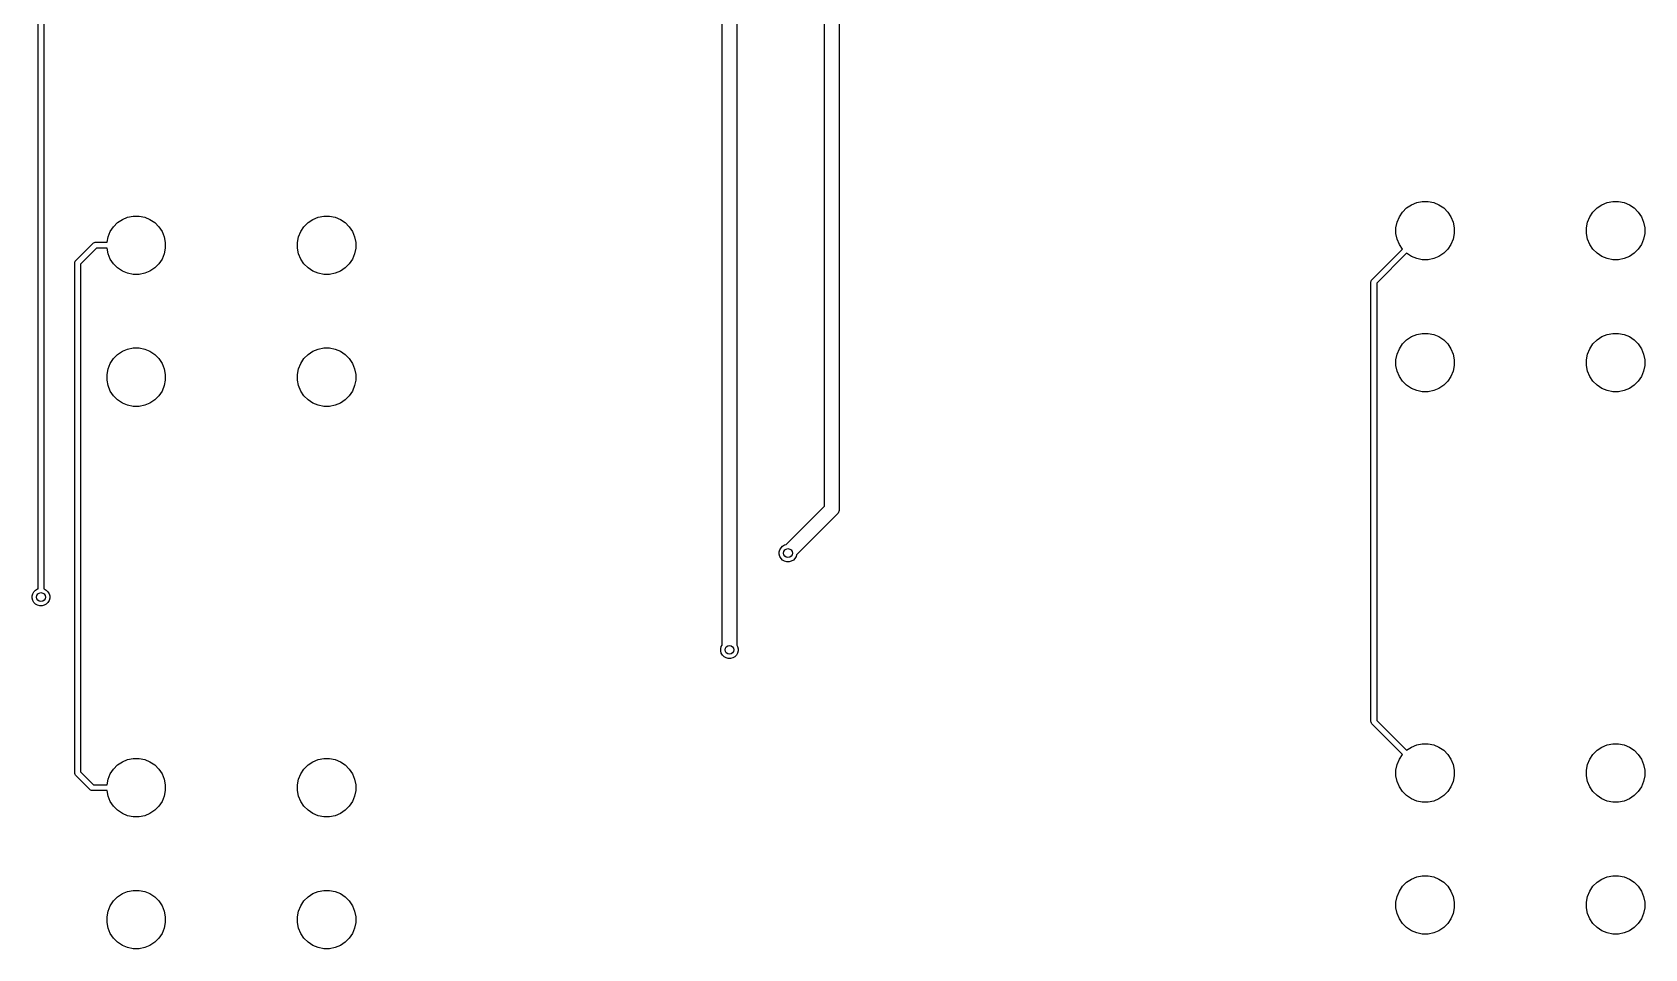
# Model space of a CAD drawing. Extents: x 2.01 to 7.85, y -5.9 to -1.95.
# Drawn here: x 2.158 to 4.325, y -5.897 to -4.667 of the extents above; entities that cross this region are included whole.
import ezdxf

# ---------------------------------------------------------------- set-up
doc = ezdxf.new("R2010")
doc.units = 0
doc.header["$MEASUREMENT"] = 0
doc.layers.add('BLACK', color=7, linetype='CONTINUOUS')

msp = doc.modelspace()

# ---------------------------------------------------------------- linework, layer by layer
at = {"layer": 'BLACK', "linetype": 'CONTINUOUS'}
for p, q in [((3.2224, -5.303), (3.2224, -3.8568)), ((3.2421, -3.8568), (3.2421, -5.3071)), ((2.1654, -5.4141), (2.1654, -3.9993)), ((2.1732, -3.9993), (2.1732, -5.4141)), ((3.0846, -5.4897), (3.0846, -4.0669)), ((3.1043, -4.071), (3.1043, -5.4897)), ((4.011, -4.8983), (4.0181, -4.8954)), ((4.0181, -4.8954), (4.0257, -4.8939)), ((4.0257, -4.8939), (4.0334, -4.8939)), ((4.0334, -4.8939), (4.041, -4.8954)), ((4.041, -4.8954), (4.0481, -4.8983)), ((4.2669, -4.8983), (4.274, -4.8954)), ((4.274, -4.8954), (4.2816, -4.8939)), ((4.2816, -4.8939), (4.2893, -4.8939)), ((4.2893, -4.8939), (4.2969, -4.8954)), ((4.2969, -4.8954), (4.304, -4.8983)), ((2.2723, -4.9223), (2.2787, -4.918)), ((2.2787, -4.918), (2.2858, -4.9151)), ((2.2858, -4.9151), (2.2934, -4.9136)), ((2.2934, -4.9136), (2.3011, -4.9136)), ((2.3011, -4.9136), (2.3087, -4.9151)), ((2.3087, -4.9151), (2.3158, -4.918)), ((2.3158, -4.918), (2.3222, -4.9223)), ((2.5282, -4.9223), (2.5346, -4.918)), ((2.5346, -4.918), (2.5417, -4.9151)), ((2.5417, -4.9151), (2.5493, -4.9136)), ((2.5493, -4.9136), (2.557, -4.9136)), ((2.557, -4.9136), (2.5646, -4.9151)), ((2.5646, -4.9151), (2.5717, -4.918)), ((2.5717, -4.918), (2.5781, -4.9223)), ((3.9919, -4.9216), (3.9948, -4.9145)), ((3.9948, -4.9145), (3.9991, -4.9081)), ((3.9991, -4.9081), (4.0046, -4.9026)), ((4.0046, -4.9026), (4.011, -4.8983)), ((4.0481, -4.8983), (4.0545, -4.9026)), ((4.0545, -4.9026), (4.06, -4.9081)), ((4.06, -4.9081), (4.0642, -4.9145)), ((4.0642, -4.9145), (4.0672, -4.9216)), ((4.2478, -4.9216), (4.2507, -4.9145)), ((4.2507, -4.9145), (4.255, -4.9081)), ((4.255, -4.9081), (4.2605, -4.9026)), ((4.2605, -4.9026), (4.2669, -4.8983)), ((4.304, -4.8983), (4.3104, -4.9026)), ((4.3104, -4.9026), (4.3159, -4.9081)), ((4.3159, -4.9081), (4.3202, -4.9145)), ((4.3202, -4.9145), (4.3231, -4.9216)), ((2.2596, -4.9413), (2.2625, -4.9342)), ((2.2625, -4.9342), (2.2668, -4.9278)), ((2.2668, -4.9278), (2.2723, -4.9223)), ((2.3222, -4.9223), (2.3277, -4.9278)), ((2.3277, -4.9278), (2.332, -4.9342)), ((2.332, -4.9342), (2.3349, -4.9413)), ((2.5155, -4.9413), (2.5184, -4.9342)), ((2.5184, -4.9342), (2.5227, -4.9278)), ((2.5227, -4.9278), (2.5282, -4.9223)), ((2.5781, -4.9223), (2.5836, -4.9278)), ((2.5836, -4.9278), (2.5879, -4.9342)), ((2.5879, -4.9342), (2.5908, -4.9413)), ((3.9903, -4.9292), (3.9919, -4.9216)), ((3.9903, -4.9369), (3.9903, -4.9292)), ((3.9919, -4.9445), (3.9903, -4.9369)), ((4.0672, -4.9216), (4.0687, -4.9292)), ((4.0687, -4.9369), (4.0672, -4.9445)), ((4.0687, -4.9292), (4.0687, -4.9369)), ((4.2463, -4.9292), (4.2478, -4.9216)), ((4.2463, -4.9369), (4.2463, -4.9292)), ((4.2478, -4.9445), (4.2463, -4.9369)), ((4.3231, -4.9216), (4.3246, -4.9292)), ((4.3246, -4.9369), (4.3231, -4.9445)), ((4.3246, -4.9292), (4.3246, -4.9369)), ((2.2157, -4.9736), (2.2393, -4.95)), ((2.2438, -4.9567), (2.2224, -4.978)), ((2.2393, -4.95), (2.2399, -4.9495)), ((2.2399, -4.9495), (2.2414, -4.9489)), ((2.2414, -4.9489), (2.2421, -4.9488)), ((2.2421, -4.9488), (2.2581, -4.9488)), ((2.2581, -4.9567), (2.2438, -4.9567)), ((2.2581, -4.9488), (2.2596, -4.9413)), ((2.2596, -4.9642), (2.2581, -4.9567)), ((2.3349, -4.9413), (2.3364, -4.9489)), ((2.3364, -4.9566), (2.3349, -4.9642)), ((2.3364, -4.9489), (2.3364, -4.9566)), ((2.514, -4.9489), (2.5155, -4.9413)), ((2.514, -4.9566), (2.514, -4.9489)), ((2.5155, -4.9642), (2.514, -4.9566)), ((2.5908, -4.9413), (2.5923, -4.9489)), ((2.5923, -4.9566), (2.5908, -4.9642)), ((2.5923, -4.9489), (2.5923, -4.9566)), ((3.9578, -4.9992), (3.999, -4.958)), ((3.9948, -4.9516), (3.9919, -4.9445)), ((3.999, -4.958), (3.9948, -4.9516)), ((4.06, -4.958), (4.0545, -4.9635)), ((4.0642, -4.9516), (4.06, -4.958)), ((4.0672, -4.9445), (4.0642, -4.9516)), ((4.2507, -4.9516), (4.2478, -4.9445)), ((4.255, -4.958), (4.2507, -4.9516)), ((4.2605, -4.9635), (4.255, -4.958)), ((4.3159, -4.958), (4.3104, -4.9635)), ((4.3202, -4.9516), (4.3159, -4.958)), ((4.3231, -4.9445), (4.3202, -4.9516)), ((2.2146, -4.9756), (2.2152, -4.9742)), ((2.2146, -4.9764), (2.2146, -4.9756)), ((2.2146, -5.6614), (2.2146, -4.9764)), ((2.2152, -4.9742), (2.2157, -4.9736)), ((2.2224, -4.978), (2.2224, -5.6598)), ((2.2625, -4.9713), (2.2596, -4.9642)), ((2.2668, -4.9777), (2.2625, -4.9713)), ((2.2723, -4.9832), (2.2668, -4.9777)), ((2.2787, -4.9875), (2.2723, -4.9832)), ((2.3222, -4.9832), (2.3158, -4.9875)), ((2.3277, -4.9777), (2.3222, -4.9832)), ((2.332, -4.9713), (2.3277, -4.9777)), ((2.3349, -4.9642), (2.332, -4.9713)), ((2.5184, -4.9713), (2.5155, -4.9642)), ((2.5227, -4.9777), (2.5184, -4.9713)), ((2.5282, -4.9832), (2.5227, -4.9777)), ((2.5346, -4.9875), (2.5282, -4.9832)), ((2.5781, -4.9832), (2.5717, -4.9875)), ((2.5836, -4.9777), (2.5781, -4.9832)), ((2.5879, -4.9713), (2.5836, -4.9777)), ((2.5908, -4.9642), (2.5879, -4.9713)), ((4.0046, -4.9635), (3.9646, -5.0036)), ((4.011, -4.9678), (4.0046, -4.9635)), ((4.0181, -4.9707), (4.011, -4.9678)), ((4.0257, -4.9723), (4.0181, -4.9707)), ((4.0334, -4.9723), (4.0257, -4.9723)), ((4.041, -4.9707), (4.0334, -4.9723)), ((4.0481, -4.9678), (4.041, -4.9707)), ((4.0545, -4.9635), (4.0481, -4.9678)), ((4.2669, -4.9678), (4.2605, -4.9635)), ((4.274, -4.9707), (4.2669, -4.9678)), ((4.2816, -4.9723), (4.274, -4.9707)), ((4.2893, -4.9723), (4.2816, -4.9723)), ((4.2969, -4.9707), (4.2893, -4.9723)), ((4.304, -4.9678), (4.2969, -4.9707)), ((4.3104, -4.9635), (4.304, -4.9678)), ((2.2858, -4.9904), (2.2787, -4.9875)), ((2.2934, -4.9919), (2.2858, -4.9904)), ((2.3011, -4.9919), (2.2934, -4.9919)), ((2.3087, -4.9904), (2.3011, -4.9919)), ((2.3158, -4.9875), (2.3087, -4.9904)), ((2.5417, -4.9904), (2.5346, -4.9875)), ((2.5493, -4.9919), (2.5417, -4.9904)), ((2.557, -4.9919), (2.5493, -4.9919)), ((2.5646, -4.9904), (2.557, -4.9919)), ((2.5717, -4.9875), (2.5646, -4.9904)), ((3.9567, -5.002), (3.9568, -5.0012)), ((3.9567, -5.5925), (3.9567, -5.002)), ((3.9568, -5.0012), (3.9574, -4.9998)), ((3.9574, -4.9998), (3.9578, -4.9992)), ((3.9646, -5.0036), (3.9646, -5.5909)), ((2.2787, -5.0952), (2.2858, -5.0922)), ((2.2858, -5.0922), (2.2934, -5.0907)), ((2.2934, -5.0907), (2.3011, -5.0907)), ((2.3011, -5.0907), (2.3087, -5.0922)), ((2.3087, -5.0922), (2.3158, -5.0952)), ((2.5346, -5.0952), (2.5417, -5.0922)), ((2.5417, -5.0922), (2.5493, -5.0907)), ((2.5493, -5.0907), (2.557, -5.0907)), ((2.557, -5.0907), (2.5646, -5.0922)), ((2.5646, -5.0922), (2.5717, -5.0952)), ((3.9919, -5.0988), (3.9948, -5.0917)), ((3.9948, -5.0917), (3.9991, -5.0853)), ((3.9991, -5.0853), (4.0046, -5.0798)), ((4.0046, -5.0798), (4.011, -5.0755)), ((4.011, -5.0755), (4.0181, -5.0726)), ((4.0181, -5.0726), (4.0257, -5.0711)), ((4.0257, -5.0711), (4.0334, -5.0711)), ((4.0334, -5.0711), (4.041, -5.0726)), ((4.041, -5.0726), (4.0481, -5.0755)), ((4.0481, -5.0755), (4.0545, -5.0798)), ((4.0545, -5.0798), (4.06, -5.0853)), ((4.06, -5.0853), (4.0642, -5.0917)), ((4.0642, -5.0917), (4.0672, -5.0988)), ((4.2478, -5.0988), (4.2507, -5.0917)), ((4.2507, -5.0917), (4.255, -5.0853)), ((4.255, -5.0853), (4.2605, -5.0798)), ((4.2605, -5.0798), (4.2669, -5.0755)), ((4.2669, -5.0755), (4.274, -5.0726)), ((4.274, -5.0726), (4.2816, -5.0711)), ((4.2816, -5.0711), (4.2893, -5.0711)), ((4.2893, -5.0711), (4.2969, -5.0726)), ((4.2969, -5.0726), (4.304, -5.0755)), ((4.304, -5.0755), (4.3104, -5.0798)), ((4.3104, -5.0798), (4.3159, -5.0853)), ((4.3159, -5.0853), (4.3202, -5.0917)), ((4.3202, -5.0917), (4.3231, -5.0988)), ((2.2596, -5.1185), (2.2625, -5.1114)), ((2.2625, -5.1114), (2.2668, -5.1049)), ((2.2668, -5.1049), (2.2723, -5.0995)), ((2.2723, -5.0995), (2.2787, -5.0952)), ((2.3158, -5.0952), (2.3222, -5.0995)), ((2.3222, -5.0995), (2.3277, -5.1049)), ((2.3277, -5.1049), (2.332, -5.1114)), ((2.332, -5.1114), (2.3349, -5.1185)), ((2.5155, -5.1185), (2.5184, -5.1114)), ((2.5184, -5.1114), (2.5227, -5.1049)), ((2.5227, -5.1049), (2.5282, -5.0995)), ((2.5282, -5.0995), (2.5346, -5.0952)), ((2.5717, -5.0952), (2.5781, -5.0995)), ((2.5781, -5.0995), (2.5836, -5.1049)), ((2.5836, -5.1049), (2.5879, -5.1114)), ((2.5879, -5.1114), (2.5908, -5.1185)), ((3.9903, -5.1064), (3.9919, -5.0988)), ((3.9903, -5.1141), (3.9903, -5.1064)), ((3.9919, -5.1217), (3.9903, -5.1141)), ((4.0672, -5.0988), (4.0687, -5.1064)), ((4.0687, -5.1141), (4.0672, -5.1217)), ((4.0687, -5.1064), (4.0687, -5.1141)), ((4.2463, -5.1064), (4.2478, -5.0988)), ((4.2463, -5.1141), (4.2463, -5.1064)), ((4.2478, -5.1217), (4.2463, -5.1141)), ((4.3231, -5.0988), (4.3246, -5.1064)), ((4.3246, -5.1141), (4.3231, -5.1217)), ((4.3246, -5.1064), (4.3246, -5.1141)), ((2.2581, -5.1261), (2.2596, -5.1185)), ((2.2581, -5.1338), (2.2581, -5.1261)), ((2.2596, -5.1413), (2.2581, -5.1338)), ((2.3349, -5.1185), (2.3364, -5.1261)), ((2.3364, -5.1338), (2.3349, -5.1413)), ((2.3364, -5.1261), (2.3364, -5.1338)), ((2.514, -5.1261), (2.5155, -5.1185)), ((2.514, -5.1338), (2.514, -5.1261)), ((2.5155, -5.1413), (2.514, -5.1338)), ((2.5908, -5.1185), (2.5923, -5.1261)), ((2.5923, -5.1338), (2.5908, -5.1413)), ((2.5923, -5.1261), (2.5923, -5.1338)), ((3.9948, -5.1288), (3.9919, -5.1217)), ((3.9991, -5.1352), (3.9948, -5.1288)), ((4.0046, -5.1407), (3.9991, -5.1352)), ((4.06, -5.1352), (4.0545, -5.1407)), ((4.0642, -5.1288), (4.06, -5.1352)), ((4.0672, -5.1217), (4.0642, -5.1288)), ((4.2507, -5.1288), (4.2478, -5.1217)), ((4.255, -5.1352), (4.2507, -5.1288)), ((4.2605, -5.1407), (4.255, -5.1352)), ((4.3159, -5.1352), (4.3104, -5.1407)), ((4.3202, -5.1288), (4.3159, -5.1352)), ((4.3231, -5.1217), (4.3202, -5.1288)), ((2.2625, -5.1485), (2.2596, -5.1413)), ((2.2668, -5.1549), (2.2625, -5.1485)), ((2.2723, -5.1604), (2.2668, -5.1549)), ((2.3277, -5.1549), (2.3222, -5.1604)), ((2.332, -5.1485), (2.3277, -5.1549)), ((2.3349, -5.1413), (2.332, -5.1485)), ((2.5184, -5.1485), (2.5155, -5.1413)), ((2.5227, -5.1549), (2.5184, -5.1485)), ((2.5282, -5.1604), (2.5227, -5.1549)), ((2.5836, -5.1549), (2.5781, -5.1604)), ((2.5879, -5.1485), (2.5836, -5.1549)), ((2.5908, -5.1413), (2.5879, -5.1485)), ((4.011, -5.145), (4.0046, -5.1407)), ((4.0181, -5.1479), (4.011, -5.145)), ((4.0257, -5.1494), (4.0181, -5.1479)), ((4.0334, -5.1494), (4.0257, -5.1494)), ((4.041, -5.1479), (4.0334, -5.1494)), ((4.0481, -5.145), (4.041, -5.1479)), ((4.0545, -5.1407), (4.0481, -5.145)), ((4.2669, -5.145), (4.2605, -5.1407)), ((4.274, -5.1479), (4.2669, -5.145)), ((4.2816, -5.1494), (4.274, -5.1479)), ((4.2893, -5.1494), (4.2816, -5.1494)), ((4.2969, -5.1479), (4.2893, -5.1494)), ((4.304, -5.145), (4.2969, -5.1479)), ((4.3104, -5.1407), (4.304, -5.145)), ((2.2787, -5.1646), (2.2723, -5.1604)), ((2.2858, -5.1676), (2.2787, -5.1646)), ((2.2934, -5.1691), (2.2858, -5.1676)), ((2.3011, -5.1691), (2.2934, -5.1691)), ((2.3087, -5.1676), (2.3011, -5.1691)), ((2.3158, -5.1646), (2.3087, -5.1676)), ((2.3222, -5.1604), (2.3158, -5.1646)), ((2.5346, -5.1646), (2.5282, -5.1604)), ((2.5417, -5.1676), (2.5346, -5.1646)), ((2.5493, -5.1691), (2.5417, -5.1676)), ((2.557, -5.1691), (2.5493, -5.1691)), ((2.5646, -5.1676), (2.557, -5.1691)), ((2.5717, -5.1646), (2.5646, -5.1676)), ((2.5781, -5.1604), (2.5717, -5.1646)), ((3.1708, -5.3547), (3.2224, -5.303)), ((3.2419, -5.309), (3.2405, -5.3126)), ((3.2421, -5.3071), (3.2419, -5.309)), ((3.2392, -5.314), (3.1847, -5.3686)), ((3.2405, -5.3126), (3.2392, -5.314)), ((3.2405, -5.3126), (3.2405, -5.3126)), ((3.1615, -5.3646), (3.1623, -5.3616)), ((3.1615, -5.3677), (3.1615, -5.3646)), ((3.1623, -5.3707), (3.1615, -5.3677)), ((3.1623, -5.3616), (3.1639, -5.359)), ((3.1639, -5.3733), (3.1623, -5.3707)), ((3.1639, -5.359), (3.166, -5.3568)), ((3.166, -5.3755), (3.1639, -5.3733)), ((3.166, -5.3568), (3.1687, -5.3552)), ((3.1687, -5.3552), (3.1708, -5.3547)), ((3.1826, -5.3733), (3.1804, -5.3755)), ((3.1841, -5.3707), (3.1826, -5.3733)), ((3.1847, -5.3686), (3.1841, -5.3707)), ((3.1687, -5.3771), (3.166, -5.3755)), ((3.1717, -5.3779), (3.1687, -5.3771)), ((3.1748, -5.3779), (3.1717, -5.3779)), ((3.1777, -5.3771), (3.1748, -5.3779)), ((3.1804, -5.3755), (3.1777, -5.3771)), ((2.1599, -5.418), (2.1621, -5.4158)), ((2.1621, -5.4158), (2.1648, -5.4143)), ((2.1648, -5.4143), (2.1654, -5.4141)), ((2.1732, -5.4141), (2.1738, -5.4143)), ((2.1738, -5.4143), (2.1765, -5.4158)), ((2.1765, -5.4158), (2.1787, -5.418)), ((2.1576, -5.4237), (2.1584, -5.4207)), ((2.1576, -5.4267), (2.1576, -5.4237)), ((2.1584, -5.4297), (2.1576, -5.4267)), ((2.1584, -5.4207), (2.1599, -5.418)), ((2.1599, -5.4324), (2.1584, -5.4297)), ((2.1621, -5.4346), (2.1599, -5.4324)), ((2.1648, -5.4361), (2.1621, -5.4346)), ((2.1677, -5.4369), (2.1648, -5.4361)), ((2.1708, -5.4369), (2.1677, -5.4369)), ((2.1738, -5.4361), (2.1708, -5.4369)), ((2.1765, -5.4346), (2.1738, -5.4361)), ((2.1787, -5.4324), (2.1765, -5.4346)), ((2.1787, -5.418), (2.1802, -5.4207)), ((2.1802, -5.4297), (2.1787, -5.4324)), ((2.1802, -5.4207), (2.181, -5.4237)), ((2.181, -5.4267), (2.1802, -5.4297)), ((2.181, -5.4237), (2.181, -5.4267)), ((3.0828, -5.4945), (3.0836, -5.4915)), ((3.0828, -5.4976), (3.0828, -5.4945)), ((3.0836, -5.5006), (3.0828, -5.4976)), ((3.0836, -5.4915), (3.0846, -5.4897)), ((3.0851, -5.5033), (3.0836, -5.5006)), ((3.0873, -5.5054), (3.0851, -5.5033)), ((3.1039, -5.5033), (3.1017, -5.5054)), ((3.1054, -5.5006), (3.1039, -5.5033)), ((3.1043, -5.4897), (3.1054, -5.4915)), ((3.1054, -5.4915), (3.1062, -5.4945)), ((3.1062, -5.4976), (3.1054, -5.5006)), ((3.1062, -5.4945), (3.1062, -5.4976)), ((3.09, -5.507), (3.0873, -5.5054)), ((3.0929, -5.5078), (3.09, -5.507)), ((3.096, -5.5078), (3.0929, -5.5078)), ((3.099, -5.507), (3.096, -5.5078)), ((3.1017, -5.5054), (3.099, -5.507)), ((3.9646, -5.5909), (4.0046, -5.6309)), ((3.9568, -5.5933), (3.9567, -5.5925)), ((3.9574, -5.5947), (3.9568, -5.5933)), ((3.9578, -5.5953), (3.9574, -5.5947)), ((3.999, -5.6365), (3.9578, -5.5953)), ((4.0046, -5.6309), (4.011, -5.6267)), ((4.011, -5.6267), (4.0181, -5.6237)), ((4.0181, -5.6237), (4.0257, -5.6222)), ((4.0257, -5.6222), (4.0334, -5.6222)), ((4.0334, -5.6222), (4.041, -5.6237)), ((4.041, -5.6237), (4.0481, -5.6267)), ((4.0481, -5.6267), (4.0545, -5.631)), ((4.0545, -5.631), (4.06, -5.6364)), ((4.255, -5.6364), (4.2605, -5.631)), ((4.2605, -5.631), (4.2669, -5.6267)), ((4.2669, -5.6267), (4.274, -5.6237)), ((4.274, -5.6237), (4.2816, -5.6222)), ((4.2816, -5.6222), (4.2893, -5.6222)), ((4.2893, -5.6222), (4.2969, -5.6237)), ((4.2969, -5.6237), (4.304, -5.6267)), ((4.304, -5.6267), (4.3104, -5.631)), ((4.3104, -5.631), (4.3159, -5.6364)), ((2.2668, -5.6561), (2.2723, -5.6507)), ((2.2723, -5.6507), (2.2787, -5.6464)), ((2.2787, -5.6464), (2.2858, -5.6434)), ((2.2858, -5.6434), (2.2934, -5.6419)), ((2.2934, -5.6419), (2.3011, -5.6419)), ((2.3011, -5.6419), (2.3087, -5.6434)), ((2.3087, -5.6434), (2.3158, -5.6464)), ((2.3158, -5.6464), (2.3222, -5.6507)), ((2.3222, -5.6507), (2.3277, -5.6561)), ((2.5227, -5.6561), (2.5282, -5.6507)), ((2.5282, -5.6507), (2.5346, -5.6464)), ((2.5346, -5.6464), (2.5417, -5.6434)), ((2.5417, -5.6434), (2.5493, -5.6419)), ((2.5493, -5.6419), (2.557, -5.6419)), ((2.557, -5.6419), (2.5646, -5.6434)), ((2.5646, -5.6434), (2.5717, -5.6464)), ((2.5717, -5.6464), (2.5781, -5.6507)), ((2.5781, -5.6507), (2.5836, -5.6561)), ((3.9903, -5.6576), (3.9919, -5.65)), ((3.9919, -5.65), (3.9948, -5.6429)), ((3.9948, -5.6429), (3.999, -5.6365)), ((4.06, -5.6364), (4.0642, -5.6429)), ((4.0642, -5.6429), (4.0672, -5.65)), ((4.0672, -5.65), (4.0687, -5.6576)), ((4.2463, -5.6576), (4.2478, -5.65)), ((4.2478, -5.65), (4.2507, -5.6429)), ((4.2507, -5.6429), (4.255, -5.6364)), ((4.3159, -5.6364), (4.3202, -5.6429)), ((4.3202, -5.6429), (4.3231, -5.65)), ((4.3231, -5.65), (4.3246, -5.6576)), ((2.2146, -5.6622), (2.2146, -5.6614)), ((2.2152, -5.6636), (2.2146, -5.6622)), ((2.2157, -5.6642), (2.2152, -5.6636)), ((2.2354, -5.6839), (2.2157, -5.6642)), ((2.2224, -5.6598), (2.2398, -5.6772)), ((2.2398, -5.6772), (2.2581, -5.6772)), ((2.2581, -5.6772), (2.2596, -5.6697)), ((2.2596, -5.6697), (2.2625, -5.6625)), ((2.2625, -5.6625), (2.2668, -5.6561)), ((2.3277, -5.6561), (2.332, -5.6625)), ((2.332, -5.6625), (2.3349, -5.6697)), ((2.3349, -5.6697), (2.3364, -5.6772)), ((2.3364, -5.6772), (2.3364, -5.685)), ((2.514, -5.6772), (2.5155, -5.6697)), ((2.514, -5.685), (2.514, -5.6772)), ((2.5155, -5.6697), (2.5184, -5.6625)), ((2.5184, -5.6625), (2.5227, -5.6561)), ((2.5836, -5.6561), (2.5879, -5.6625)), ((2.5879, -5.6625), (2.5908, -5.6697)), ((2.5908, -5.6697), (2.5923, -5.6772)), ((2.5923, -5.6772), (2.5923, -5.685)), ((3.9903, -5.6653), (3.9903, -5.6576)), ((3.9919, -5.6728), (3.9903, -5.6653)), ((3.9948, -5.68), (3.9919, -5.6728)), ((4.0672, -5.6728), (4.0642, -5.68)), ((4.0687, -5.6653), (4.0672, -5.6728)), ((4.0687, -5.6576), (4.0687, -5.6653)), ((4.2463, -5.6653), (4.2463, -5.6576)), ((4.2478, -5.6728), (4.2463, -5.6653)), ((4.2507, -5.68), (4.2478, -5.6728)), ((4.3231, -5.6728), (4.3202, -5.68)), ((4.3246, -5.6653), (4.3231, -5.6728)), ((4.3246, -5.6576), (4.3246, -5.6653)), ((2.236, -5.6844), (2.2354, -5.6839)), ((2.2374, -5.685), (2.236, -5.6844)), ((2.2382, -5.685), (2.2374, -5.685)), ((2.2581, -5.685), (2.2382, -5.685)), ((2.2596, -5.6925), (2.2581, -5.685)), ((2.2625, -5.6997), (2.2596, -5.6925)), ((2.3349, -5.6925), (2.332, -5.6997)), ((2.3364, -5.685), (2.3349, -5.6925)), ((2.5155, -5.6925), (2.514, -5.685)), ((2.5184, -5.6997), (2.5155, -5.6925)), ((2.5908, -5.6925), (2.5879, -5.6997)), ((2.5923, -5.685), (2.5908, -5.6925)), ((3.9991, -5.6864), (3.9948, -5.68)), ((4.0046, -5.6919), (3.9991, -5.6864)), ((4.011, -5.6961), (4.0046, -5.6919)), ((4.0181, -5.6991), (4.011, -5.6961)), ((4.0257, -5.7006), (4.0181, -5.6991)), ((4.041, -5.6991), (4.0334, -5.7006)), ((4.0481, -5.6961), (4.041, -5.6991)), ((4.0545, -5.6919), (4.0481, -5.6961)), ((4.06, -5.6864), (4.0545, -5.6919)), ((4.0642, -5.68), (4.06, -5.6864)), ((4.255, -5.6864), (4.2507, -5.68)), ((4.2605, -5.6919), (4.255, -5.6864)), ((4.2669, -5.6961), (4.2605, -5.6919)), ((4.274, -5.6991), (4.2669, -5.6961)), ((4.2816, -5.7006), (4.274, -5.6991)), ((4.2969, -5.6991), (4.2893, -5.7006)), ((4.304, -5.6961), (4.2969, -5.6991)), ((4.3104, -5.6919), (4.304, -5.6961)), ((4.3159, -5.6864), (4.3104, -5.6919)), ((4.3202, -5.68), (4.3159, -5.6864)), ((2.2668, -5.7061), (2.2625, -5.6997)), ((2.2723, -5.7115), (2.2668, -5.7061)), ((2.2787, -5.7158), (2.2723, -5.7115)), ((2.2858, -5.7188), (2.2787, -5.7158)), ((2.2934, -5.7203), (2.2858, -5.7188)), ((2.3011, -5.7203), (2.2934, -5.7203)), ((2.3087, -5.7188), (2.3011, -5.7203)), ((2.3158, -5.7158), (2.3087, -5.7188)), ((2.3222, -5.7115), (2.3158, -5.7158)), ((2.3277, -5.7061), (2.3222, -5.7115)), ((2.332, -5.6997), (2.3277, -5.7061)), ((2.5227, -5.7061), (2.5184, -5.6997)), ((2.5282, -5.7115), (2.5227, -5.7061)), ((2.5346, -5.7158), (2.5282, -5.7115)), ((2.5417, -5.7188), (2.5346, -5.7158)), ((2.5493, -5.7203), (2.5417, -5.7188)), ((2.557, -5.7203), (2.5493, -5.7203)), ((2.5646, -5.7188), (2.557, -5.7203)), ((2.5717, -5.7158), (2.5646, -5.7188)), ((2.5781, -5.7115), (2.5717, -5.7158)), ((2.5836, -5.7061), (2.5781, -5.7115)), ((2.5879, -5.6997), (2.5836, -5.7061)), ((4.0334, -5.7006), (4.0257, -5.7006)), ((4.2893, -5.7006), (4.2816, -5.7006)), ((4.0046, -5.8081), (4.011, -5.8039)), ((4.011, -5.8039), (4.0181, -5.8009)), ((4.0181, -5.8009), (4.0257, -5.7994)), ((4.0257, -5.7994), (4.0334, -5.7994)), ((4.0334, -5.7994), (4.041, -5.8009)), ((4.041, -5.8009), (4.0481, -5.8039)), ((4.0481, -5.8039), (4.0545, -5.8081)), ((4.2605, -5.8081), (4.2669, -5.8039)), ((4.2669, -5.8039), (4.274, -5.8009)), ((4.274, -5.8009), (4.2816, -5.7994)), ((4.2816, -5.7994), (4.2893, -5.7994)), ((4.2893, -5.7994), (4.2969, -5.8009)), ((4.2969, -5.8009), (4.304, -5.8039)), ((4.304, -5.8039), (4.3104, -5.8081)), ((2.2668, -5.8333), (2.2723, -5.8278)), ((2.2723, -5.8278), (2.2787, -5.8235)), ((2.2787, -5.8235), (2.2858, -5.8206)), ((2.2858, -5.8206), (2.2934, -5.8191)), ((2.2934, -5.8191), (2.3011, -5.8191)), ((2.3011, -5.8191), (2.3087, -5.8206)), ((2.3087, -5.8206), (2.3158, -5.8235)), ((2.3158, -5.8235), (2.3222, -5.8278)), ((2.3222, -5.8278), (2.3277, -5.8333)), ((2.5227, -5.8333), (2.5282, -5.8278)), ((2.5282, -5.8278), (2.5346, -5.8235)), ((2.5346, -5.8235), (2.5417, -5.8206)), ((2.5417, -5.8206), (2.5493, -5.8191)), ((2.5493, -5.8191), (2.557, -5.8191)), ((2.557, -5.8191), (2.5646, -5.8206)), ((2.5646, -5.8206), (2.5717, -5.8235)), ((2.5717, -5.8235), (2.5781, -5.8278)), ((2.5781, -5.8278), (2.5836, -5.8333)), ((3.9903, -5.8347), (3.9919, -5.8272)), ((3.9919, -5.8272), (3.9948, -5.82)), ((3.9948, -5.82), (3.9991, -5.8136)), ((3.9991, -5.8136), (4.0046, -5.8081)), ((4.0545, -5.8081), (4.06, -5.8136)), ((4.06, -5.8136), (4.0642, -5.82)), ((4.0642, -5.82), (4.0672, -5.8272)), ((4.0672, -5.8272), (4.0687, -5.8347)), ((4.2463, -5.8347), (4.2478, -5.8272)), ((4.2478, -5.8272), (4.2507, -5.82)), ((4.2507, -5.82), (4.255, -5.8136)), ((4.255, -5.8136), (4.2605, -5.8081)), ((4.3104, -5.8081), (4.3159, -5.8136)), ((4.3159, -5.8136), (4.3202, -5.82)), ((4.3202, -5.82), (4.3231, -5.8272)), ((4.3231, -5.8272), (4.3246, -5.8347)), ((2.2581, -5.8544), (2.2596, -5.8468)), ((2.2596, -5.8468), (2.2625, -5.8397)), ((2.2625, -5.8397), (2.2668, -5.8333)), ((2.3277, -5.8333), (2.332, -5.8397)), ((2.332, -5.8397), (2.3349, -5.8468)), ((2.3349, -5.8468), (2.3364, -5.8544)), ((2.514, -5.8544), (2.5155, -5.8468)), ((2.5155, -5.8468), (2.5184, -5.8397)), ((2.5184, -5.8397), (2.5227, -5.8333)), ((2.5836, -5.8333), (2.5879, -5.8397)), ((2.5879, -5.8397), (2.5908, -5.8468)), ((2.5908, -5.8468), (2.5923, -5.8544)), ((3.9903, -5.8424), (3.9903, -5.8347)), ((3.9919, -5.85), (3.9903, -5.8424)), ((3.9948, -5.8571), (3.9919, -5.85)), ((4.0672, -5.85), (4.0642, -5.8571)), ((4.0687, -5.8424), (4.0672, -5.85)), ((4.0687, -5.8347), (4.0687, -5.8424)), ((4.2463, -5.8424), (4.2463, -5.8347)), ((4.2478, -5.85), (4.2463, -5.8424)), ((4.2507, -5.8571), (4.2478, -5.85)), ((4.3231, -5.85), (4.3202, -5.8571)), ((4.3246, -5.8424), (4.3231, -5.85)), ((4.3246, -5.8347), (4.3246, -5.8424)), ((2.2581, -5.8621), (2.2581, -5.8544)), ((2.2596, -5.8697), (2.2581, -5.8621)), ((2.2625, -5.8768), (2.2596, -5.8697)), ((2.3349, -5.8697), (2.332, -5.8768)), ((2.3364, -5.8621), (2.3349, -5.8697)), ((2.3364, -5.8544), (2.3364, -5.8621)), ((2.514, -5.8621), (2.514, -5.8544)), ((2.5155, -5.8697), (2.514, -5.8621)), ((2.5184, -5.8768), (2.5155, -5.8697)), ((2.5908, -5.8697), (2.5879, -5.8768)), ((2.5923, -5.8621), (2.5908, -5.8697)), ((2.5923, -5.8544), (2.5923, -5.8621)), ((3.9991, -5.8636), (3.9948, -5.8571)), ((4.0046, -5.869), (3.9991, -5.8636)), ((4.011, -5.8733), (4.0046, -5.869)), ((4.0545, -5.869), (4.0481, -5.8733)), ((4.06, -5.8636), (4.0545, -5.869)), ((4.0642, -5.8571), (4.06, -5.8636)), ((4.255, -5.8636), (4.2507, -5.8571)), ((4.2605, -5.869), (4.255, -5.8636)), ((4.2669, -5.8733), (4.2605, -5.869)), ((4.3104, -5.869), (4.304, -5.8733)), ((4.3159, -5.8636), (4.3104, -5.869)), ((4.3202, -5.8571), (4.3159, -5.8636)), ((2.2668, -5.8832), (2.2625, -5.8768)), ((2.2723, -5.8887), (2.2668, -5.8832)), ((2.2787, -5.893), (2.2723, -5.8887)), ((2.2858, -5.8959), (2.2787, -5.893)), ((2.3158, -5.893), (2.3087, -5.8959)), ((2.3222, -5.8887), (2.3158, -5.893)), ((2.3277, -5.8832), (2.3222, -5.8887)), ((2.332, -5.8768), (2.3277, -5.8832)), ((2.5227, -5.8832), (2.5184, -5.8768)), ((2.5282, -5.8887), (2.5227, -5.8832)), ((2.5346, -5.893), (2.5282, -5.8887)), ((2.5417, -5.8959), (2.5346, -5.893)), ((2.5717, -5.893), (2.5646, -5.8959)), ((2.5781, -5.8887), (2.5717, -5.893)), ((2.5836, -5.8832), (2.5781, -5.8887)), ((2.5879, -5.8768), (2.5836, -5.8832)), ((4.0181, -5.8763), (4.011, -5.8733)), ((4.0257, -5.8778), (4.0181, -5.8763)), ((4.0334, -5.8778), (4.0257, -5.8778)), ((4.041, -5.8763), (4.0334, -5.8778)), ((4.0481, -5.8733), (4.041, -5.8763)), ((4.274, -5.8763), (4.2669, -5.8733)), ((4.2816, -5.8778), (4.274, -5.8763)), ((4.2893, -5.8778), (4.2816, -5.8778)), ((4.2969, -5.8763), (4.2893, -5.8778)), ((4.304, -5.8733), (4.2969, -5.8763)), ((2.2934, -5.8974), (2.2858, -5.8959)), ((2.3011, -5.8974), (2.2934, -5.8974)), ((2.3087, -5.8959), (2.3011, -5.8974)), ((2.5493, -5.8974), (2.5417, -5.8959)), ((2.557, -5.8974), (2.5493, -5.8974)), ((2.5646, -5.8959), (2.557, -5.8974))]:
    msp.add_line(p, q, dxfattribs=at)
at = {"layer": 'BLACK'}
for centre in [(3.1732, -5.3661), (2.1693, -5.4252), (3.0945, -5.4961)]:
    msp.add_circle(centre, 0.00591, dxfattribs=at)

doc.saveas('drawing.dxf')
